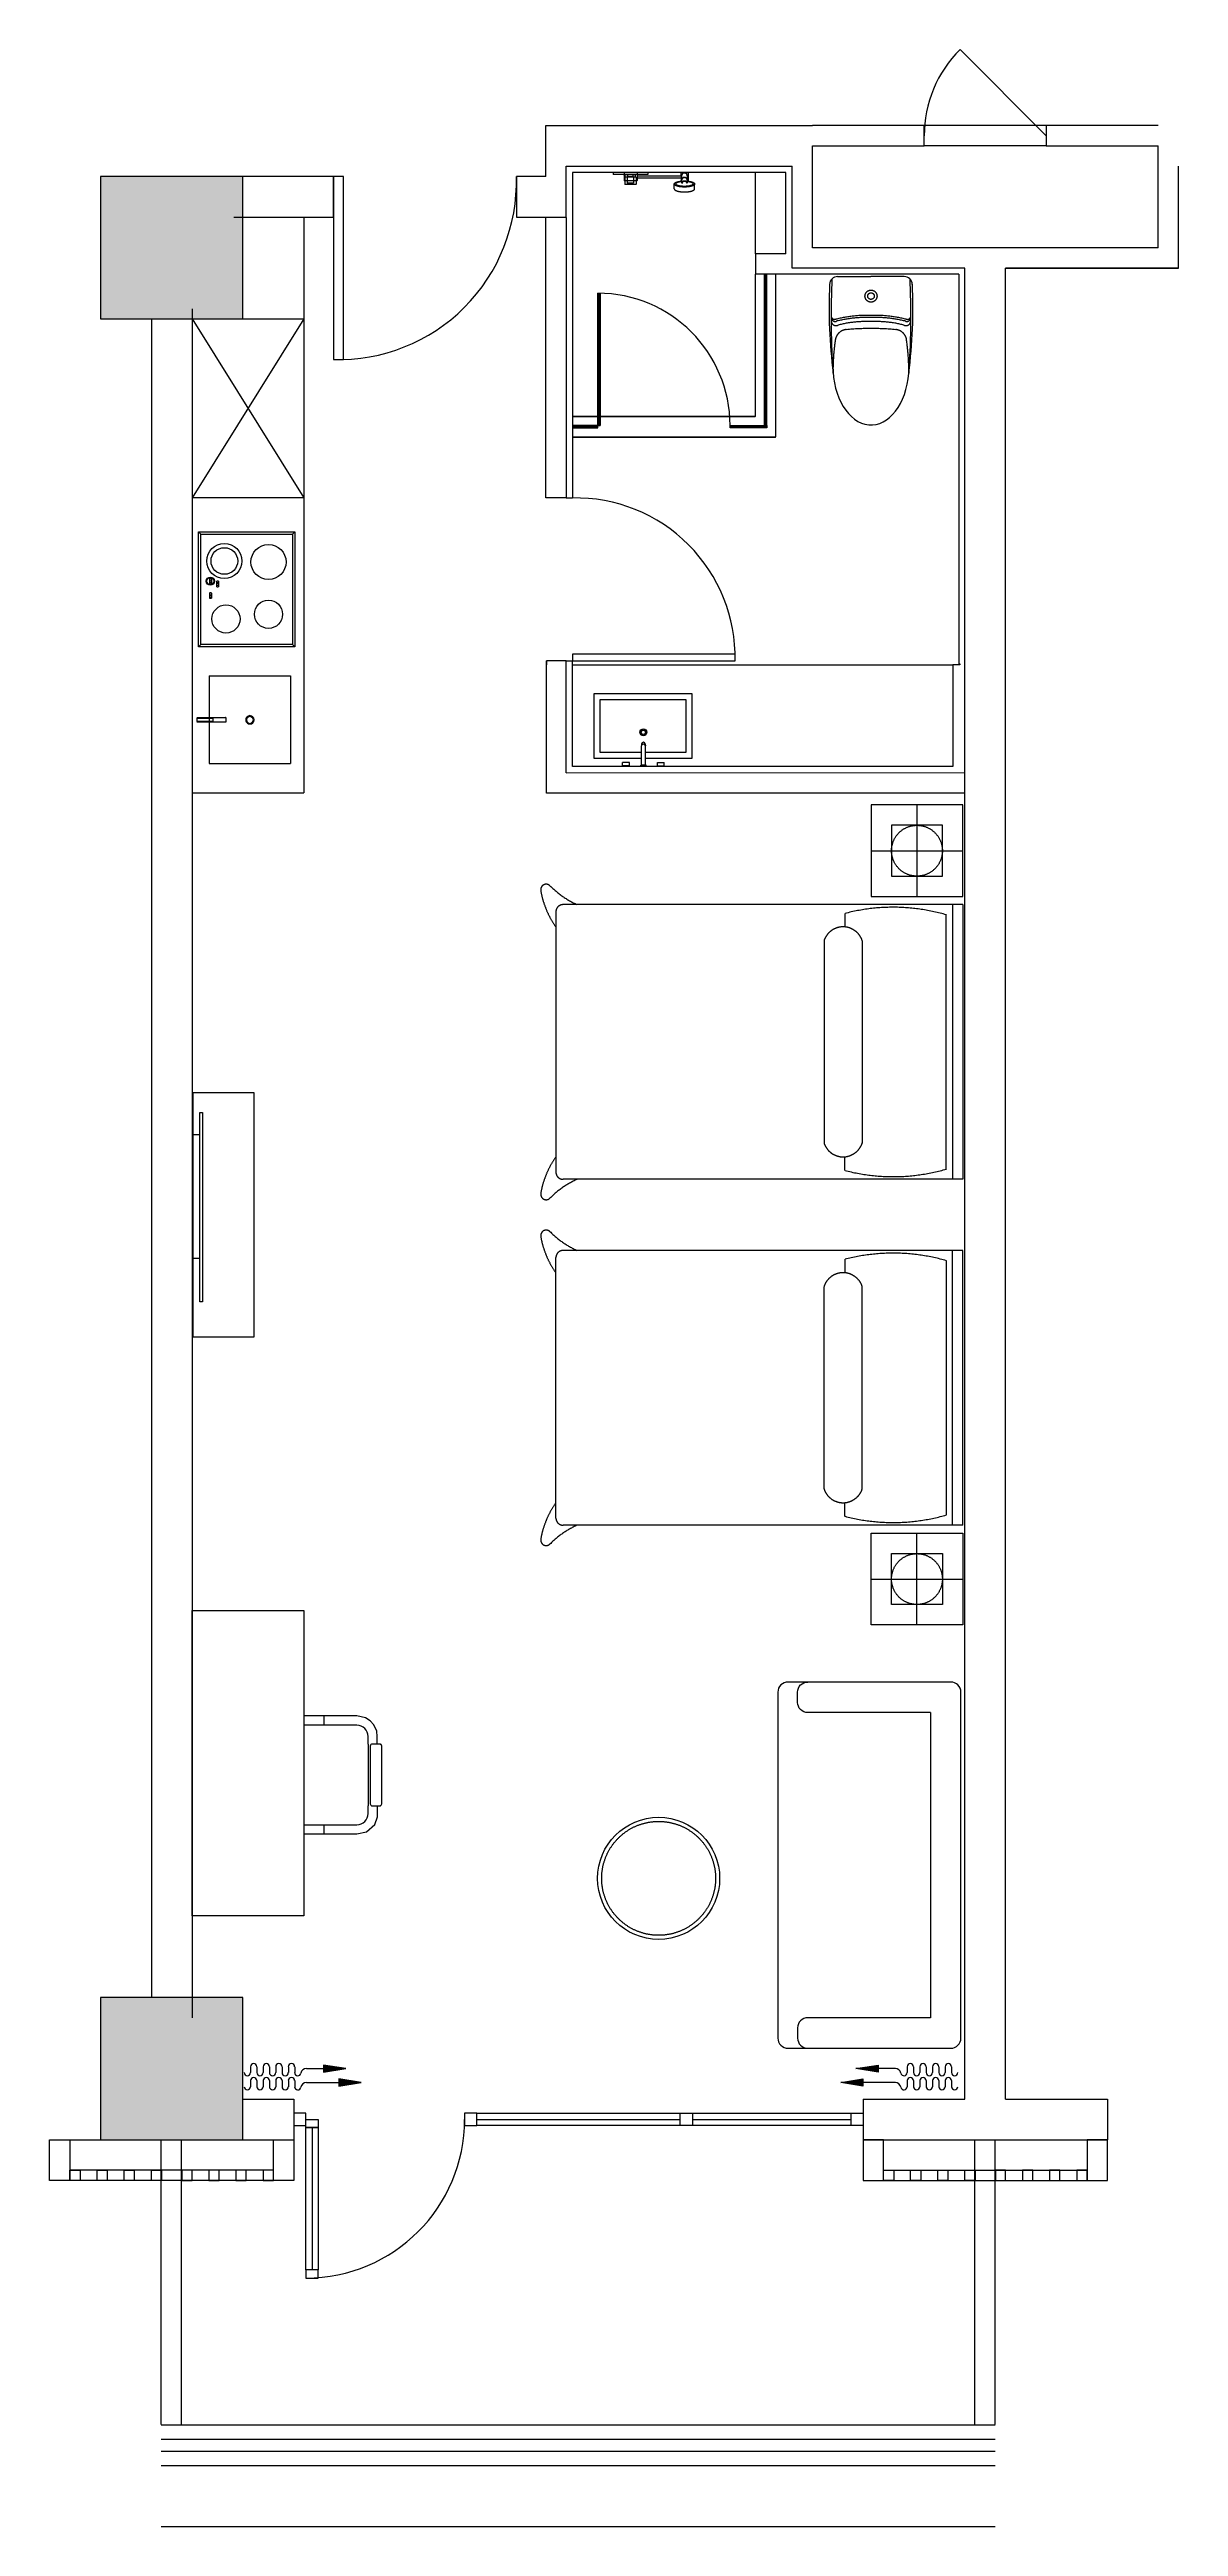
# Model space of a CAD drawing. Header units: millimetres. Extents: x -171991 to -58043, y -1085310 to -1072722.
# Drawn here: x -95379 to -89828, y -1084897 to -1072722 of the extents above; entities that cross this region are included whole.
import ezdxf

# ---------------------------------------------------------------- set-up
doc = ezdxf.new("R2010")
doc.units = ezdxf.units.MM
doc.header["$LTSCALE"] = 1000
doc.header["$MEASUREMENT"] = 0
doc.linetypes.add('DASH', pattern=[0.35, 0.25, -0.1])
for name, color, linetype in [('A-土建墙  柱', 6, 'Continuous'), ('B不可动建筑图层', 6, 'Continuous'), ('COLUMN', 6, 'Continuous'), ('J家具', 4, 'Continuous'), ('K可动模块', 4, 'Continuous')]:
    doc.layers.add(name, color=color, linetype=linetype)
doc.styles.add('ROMANS', font='romans.shx', dxfattribs={"width": 0.5})

# ---------------------------------------------------------------- blocks, each defined once
blk = doc.blocks.new('$DORLIB2D$00000114')
at = {"color": 0}
blk.add_line((0.5, 0), (-0.207, 0.707), dxfattribs=at)
blk.add_arc((0.5, 0), 1, 135, 180, dxfattribs=at)

msp = doc.modelspace()

# ---------------------------------------------------------------- hatches: boundary and pattern name
at = {"layer": 'B不可动建筑图层', "extrusion": (-1.36181e-08, 7.05595e-19, 1)}
for points in [[(-95128, -1074046), (-94428, -1074046), (-94428, -1073346), (-95128, -1073346)], [(-95128, -1082996), (-94428, -1082996), (-94428, -1082296), (-95128, -1082296)]]:
    msp.add_hatch(color=6, dxfattribs=at).paths.add_polyline_path(points)

# ---------------------------------------------------------------- linework, layer by layer
at = {"layer": 'A-土建墙  柱', "color": 6, "extrusion": (-1.36181e-08, 7.05684e-19, 1)}
for p, q in [((-90878, -1073796, 0), (-91728, -1073796, 0)), ((-90878, -1073796, 0), (-91728, -1073796, 0)), ((-90778, -1073696, 0), (-91628, -1073696, 0)), ((-90878, -1082796, 0), (-90878, -1073796, 0)), ((-90678, -1082796, 0), (-90678, -1073796, 0)), ((-94428, -1082796, 0), (-94178, -1082796, 0))]:
    msp.add_line(p, q, dxfattribs=at)
at = {"layer": 'B不可动建筑图层', "color": 6, "extrusion": (-1.36181e-08, 7.05684e-19, 1)}
for p, q in [((-92938, -1073096, 0), (-91628, -1073096, 0)), ((-92938, -1073346, 0), (-92938, -1073096, 0)), ((-91078, -1073096, 0), (-91628, -1073096, 0)), ((-90478, -1073096, 0), (-91078, -1073096, 0)), ((-91078, -1073196, 0), (-91078, -1073096, 0)), ((-89928, -1073096, 0), (-90478, -1073096, 0)), ((-90478, -1073096, 0), (-90478, -1073196, 0)), ((-92838, -1073296, 0), (-91728, -1073296, 0)), ((-92838, -1073546, 0), (-92838, -1073296, 0)), ((-92838, -1073296, 0), (-91728, -1073296, 0)), ((-92838, -1073546, 0), (-92838, -1073296, 0)), ((-91728, -1073796, 0), (-91728, -1073296, 0)), ((-91728, -1073796, 0), (-91728, -1073296, 0)), ((-91628, -1073696, 0), (-91628, -1073196, 0)), ((-91628, -1073196, 0), (-91078, -1073196, 0)), ((-90478, -1073196, 0), (-91078, -1073196, 0)), ((-90478, -1073196, 0), (-89928, -1073196, 0)), ((-89928, -1073696, 0), (-89928, -1073196, 0)), ((-89828, -1073796, 0), (-89828, -1073296, 0)), ((-89828, -1073796, 0), (-89828, -1073296, 0)), ((-94428, -1073346, 0), (-95128, -1073346, 0)), ((-95128, -1073346, 0), (-95128, -1074046, 0)), ((-93983, -1073346, 0), (-94473, -1073346, 0)), ((-94428, -1074046, 0), (-94428, -1073346, 0)), ((-93983, -1073346, 0), (-94428, -1073346, 0)), ((-93983, -1073546, 0), (-93983, -1073346, 0)), ((-93983, -1073546, 0), (-93983, -1073346, 0)), ((-92938, -1073346, 0), (-93083, -1073346, 0)), ((-93083, -1073346, 0), (-93083, -1073546, 0)), ((-92938, -1073346, 0), (-93083, -1073346, 0)), ((-94473, -1073546, 0), (-93983, -1073546, 0)), ((-94428, -1073546, 0), (-93983, -1073546, 0)), ((-93083, -1073546, 0), (-92838, -1073546, 0)), ((-89928, -1073696, 0), (-90778, -1073696, 0)), ((-89828, -1073796, 0), (-90678, -1073796, 0)), ((-90678, -1073796, 0), (-89828, -1073796, 0)), ((-94678, -1073996), (-94678, -1082396)), ((-94878, -1074046, 0), (-94878, -1082296, 0)), ((-94678, -1074046), (-94678, -1082296, 0)), ((-94428, -1082296, 0), (-95128, -1082296, 0)), ((-95128, -1082296, 0), (-95128, -1082996, 0)), ((-94428, -1082996, 0), (-94428, -1082296, 0)), ((-94178, -1082796, 0), (-94178, -1082996, 0)), ((-91378, -1082796, 0), (-90878, -1082796, 0)), ((-91378, -1082796, 0), (-91378, -1082996, 0)), ((-90678, -1082796, 0), (-90178, -1082796, 0)), ((-90178, -1082796, 0), (-90178, -1082996, 0)), ((-93278, -1082866, 0), (-92278, -1082866, 0)), ((-93278, -1082896, 0), (-92278, -1082896, 0)), ((-92278, -1082926, 0), (-93278, -1082926, 0)), ((-92218, -1082866, 0), (-91438, -1082866, 0)), ((-92218, -1082896, 0), (-91438, -1082896, 0)), ((-91438, -1082926, 0), (-92218, -1082926, 0)), ((-95379, -1082996, 0), (-95128, -1082996, 0)), ((-95378, -1083196, 0), (-95378, -1082996, 0)), ((-95378, -1082996, 0), (-95279, -1082996, 0)), ((-95279, -1082996, 0), (-95278, -1083196, 0)), ((-95128, -1082996, 0), (-94428, -1082996, 0)), ((-94829, -1084396, 0), (-94829, -1082996, 0)), ((-94729, -1084396, 0), (-94729, -1082996, 0)), ((-94428, -1082996, 0), (-94178, -1082996, 0)), ((-94088, -1082936, 0), (-94088, -1083636, 0)), ((-91378, -1082996, 0), (-90778, -1082996, 0)), ((-90829, -1084396, 0), (-90829, -1082996, 0)), ((-90778, -1082996, 0), (-90178, -1082996, 0)), ((-90729, -1084396, 0), (-90729, -1082996, 0)), ((-94828, -1083146, 0), (-95278, -1083146, 0)), ((-94278, -1083146, 0), (-94828, -1083146, 0)), ((-91278, -1083146, 0), (-90728, -1083146, 0)), ((-90728, -1083146, 0), (-90278, -1083146, 0)), ((-95278, -1083196, 0), (-95378, -1083196, 0)), ((-94828, -1083196, 0), (-95278, -1083196, 0)), ((-94278, -1083196, 0), (-94828, -1083196, 0)), ((-91278, -1083196, 0), (-90728, -1083196, 0)), ((-90728, -1083196, 0), (-90278, -1083196, 0))]:
    msp.add_line(p, q, dxfattribs=at)
at = {"layer": 'B不可动建筑图层', "color": 6, "elevation": 0}
msp.add_lwpolyline([(-93933, -1073346), (-93983, -1073346), (-93983, -1074246), (-93933, -1074246)], close=True, dxfattribs=at)
at = {"layer": 'B不可动建筑图层', "color": 6, "extrusion": (-1.36181e-08, 7.05684e-19, 1), "elevation": 0}
for points in [[(-94178, -1082926), (-94118, -1082926), (-94118, -1082866), (-94178, -1082866)], [(-94118, -1082936), (-94118, -1082896), (-94058, -1082896), (-94058, -1082936)], [(-93338, -1082926), (-93278, -1082926), (-93278, -1082866), (-93338, -1082866)], [(-92218, -1082926), (-92278, -1082926), (-92278, -1082866), (-92218, -1082866)], [(-91378, -1082926), (-91438, -1082926), (-91438, -1082866), (-91378, -1082866)], [(-94118, -1083636), (-94118, -1082936), (-94058, -1082936), (-94058, -1083636)], [(-94058, -1083676), (-94058, -1083636), (-94118, -1083636), (-94118, -1083676)]]:
    msp.add_lwpolyline(points, close=True, dxfattribs=at)
for points in [[(-94278, -1083196), (-94278, -1082996), (-94178, -1082996), (-94178, -1083196), (-94278, -1083196)], [(-91278, -1083196), (-91278, -1082996), (-91378, -1082996), (-91378, -1083196), (-91278, -1083196)], [(-90178, -1083196), (-90178, -1082996), (-90278, -1082996), (-90278, -1083196), (-90178, -1083196)], [(-95278, -1083196), (-95278, -1083146), (-95228, -1083146), (-95228, -1083196), (-95278, -1083196)], [(-95145, -1083196), (-95145, -1083146), (-95095, -1083146), (-95095, -1083196), (-95145, -1083196)], [(-95012, -1083196), (-95012, -1083146), (-94962, -1083146), (-94962, -1083196), (-95012, -1083196)], [(-94878, -1083196), (-94878, -1083146), (-94828, -1083146), (-94828, -1083196), (-94878, -1083196)], [(-94678, -1083196), (-94678, -1083146), (-94728, -1083146), (-94728, -1083196), (-94678, -1083196)], [(-94545, -1083196), (-94545, -1083146), (-94595, -1083146), (-94595, -1083196), (-94545, -1083196)], [(-94412, -1083196), (-94412, -1083146), (-94462, -1083146), (-94462, -1083196), (-94412, -1083196)], [(-94278, -1083196), (-94278, -1083146), (-94328, -1083146), (-94328, -1083196), (-94278, -1083196)], [(-91278, -1083196), (-91278, -1083146), (-91228, -1083146), (-91228, -1083196), (-91278, -1083196)], [(-91145, -1083196), (-91145, -1083146), (-91095, -1083146), (-91095, -1083196), (-91145, -1083196)], [(-91012, -1083196), (-91012, -1083146), (-90962, -1083146), (-90962, -1083196), (-91012, -1083196)], [(-90878, -1083196), (-90878, -1083146), (-90828, -1083146), (-90828, -1083196), (-90878, -1083196)], [(-90678, -1083196), (-90678, -1083146), (-90728, -1083146), (-90728, -1083196), (-90678, -1083196)], [(-90545, -1083196), (-90545, -1083146), (-90595, -1083146), (-90595, -1083196), (-90545, -1083196)], [(-90412, -1083196), (-90412, -1083146), (-90462, -1083146), (-90462, -1083196), (-90412, -1083196)], [(-90278, -1083196), (-90278, -1083146), (-90328, -1083146), (-90328, -1083196), (-90278, -1083196)], [(-94829, -1084397), (-90729, -1084397)], [(-94829, -1084397), (-90729, -1084397)], [(-94829, -1084397), (-90729, -1084397)], [(-94829, -1084397), (-90729, -1084397)], [(-94829, -1084397), (-90729, -1084397)], [(-94829, -1084467), (-90729, -1084467)], [(-94829, -1084467), (-90729, -1084467)], [(-94829, -1084467), (-90729, -1084467)], [(-94829, -1084467), (-90729, -1084467)], [(-94829, -1084467), (-90729, -1084467)], [(-94829, -1084527), (-90729, -1084527)], [(-94829, -1084527), (-90729, -1084527)], [(-94829, -1084527), (-90729, -1084527)], [(-94829, -1084527), (-90729, -1084527)], [(-94829, -1084527), (-90729, -1084527)], [(-94829, -1084597), (-90729, -1084597)], [(-94829, -1084597), (-90729, -1084597)], [(-94829, -1084597), (-90729, -1084597)], [(-94829, -1084597), (-90729, -1084597)], [(-94829, -1084597), (-90729, -1084597)], [(-94829, -1084897), (-90729, -1084897)]]:
    msp.add_lwpolyline(points, dxfattribs=at)
at = {"layer": 'B不可动建筑图层', "color": 6}
msp.add_arc((-93958, -1073371, 0), 875, 268.3633, 1.6417, dxfattribs=at)
at = {"layer": 'B不可动建筑图层', "color": 6, "extrusion": (-1.36181e-08, 7.05684e-19, 1)}
msp.add_arc((-94118, -1082896, 0), 780, 269.9991, 359.9991, dxfattribs=at)
at = {"layer": 'COLUMN', "linetype": 'ByBlock', "extrusion": (-1.36181e-08, 7.05684e-19, 1)}
msp.add_line((-95128, -1074046, 0), (-94428, -1074046, 0), dxfattribs=at)
at = {"layer": 'J家具', "linetype": 'DASH', "ltscale": 150, "extrusion": (-1.36181e-08, 7.05684e-19, 1)}
for p, q in [((-91759, -1073326, 0), (-92808, -1073326, 0)), ((-92607, -1073326, 0), (-92607, -1073336, 0)), ((-92437, -1073326, 0), (-92607, -1073326, 0)), ((-92437, -1073336, 0), (-92607, -1073336, 0)), ((-92554, -1073328, 0), (-92552, -1073326, 0)), ((-92554, -1073328, 0), (-92554, -1073365, 0)), ((-92552, -1073367, 0), (-92554, -1073365, 0)), ((-92492, -1073326, 0), (-92552, -1073326, 0)), ((-92492, -1073367, 0), (-92552, -1073367, 0)), ((-92549, -1073349, 0), (-92550, -1073350, 0)), ((-92550, -1073350, 0), (-92550, -1073384, 0)), ((-92549, -1073385, 0), (-92550, -1073384, 0)), ((-92496, -1073349, 0), (-92549, -1073349, 0)), ((-92496, -1073385, 0), (-92549, -1073385, 0)), ((-92548, -1073349, 0), (-92548, -1073338, 0)), ((-92538, -1073350, 0), (-92537, -1073349, 0)), ((-92538, -1073350, 0), (-92538, -1073378, 0)), ((-92537, -1073379, 0), (-92538, -1073378, 0)), ((-92508, -1073349, 0), (-92537, -1073349, 0)), ((-92508, -1073379, 0), (-92537, -1073379, 0)), ((-92536, -1073347, 0), (-92536, -1073338, 0)), ((-92509, -1073347, 0), (-92536, -1073347, 0)), ((-92535, -1073349, 0), (-92535, -1073347, 0)), ((-92510, -1073349, 0), (-92510, -1073347, 0)), ((-92509, -1073347, 0), (-92509, -1073338, 0)), ((-92508, -1073349, 0), (-92507, -1073350, 0)), ((-92507, -1073378, 0), (-92508, -1073379, 0)), ((-92507, -1073350, 0), (-92507, -1073378, 0)), ((-92497, -1073349, 0), (-92497, -1073338, 0)), ((-92496, -1073349, 0), (-92495, -1073350, 0)), ((-92495, -1073384, 0), (-92496, -1073385, 0)), ((-92495, -1073350, 0), (-92495, -1073384, 0)), ((-92492, -1073326, 0), (-92490, -1073328, 0)), ((-92490, -1073365, 0), (-92492, -1073367, 0)), ((-92490, -1073328, 0), (-92490, -1073365, 0)), ((-92437, -1073326, 0), (-92437, -1073336, 0)), ((-91908, -1073726, 0), (-91908, -1073326, 0)), ((-91759, -1073726, 0), (-91759, -1073326, 0)), ((-92938, -1074926, 0), (-92938, -1073547, 0)), ((-92838, -1073547, 0), (-92838, -1074926, 0)), ((-91908, -1073726, 0), (-91908, -1073826, 0)), ((-91759, -1073726, 0), (-91908, -1073726, 0)), ((-90908, -1073826, 0), (-91908, -1073826, 0)), ((-91908, -1074526, 0), (-91908, -1073826, 0)), ((-91808, -1074626, 0), (-91808, -1073826, 0)), ((-91908, -1074526, 0), (-92808, -1074526, 0)), ((-92808, -1074626, 0), (-91808, -1074626, 0)), ((-92838, -1074926, 0), (-92938, -1074926, 0)), ((-92838, -1075726, 0), (-92936, -1075726, 0)), ((-92936, -1075726, 0), (-92936, -1075747, 0)), ((-92936, -1076377, 0), (-92936, -1075726, 0)), ((-92838, -1076277, 0), (-92838, -1075726, 0)), ((-92808, -1076246, 0), (-92808, -1075726, 0)), ((-92808, -1075746, 0), (-90938, -1075746, 0)), ((-90938, -1075746, 0), (-90938, -1076246, 0)), ((-92838, -1076277, 0), (-90878, -1076276, 0)), ((-90938, -1076246, 0), (-92808, -1076246, 0)), ((-92936, -1076376, 0), (-90878, -1076376, 0))]:
    msp.add_line(p, q, dxfattribs=at)
at = {"layer": 'J家具', "extrusion": (-1.36181e-08, 7.05684e-19, 1)}
for p, q in [((-94128, -1073546, 0), (-94128, -1074925, 0)), ((-94128, -1074925, 0), (-94678, -1074925)), ((-94128, -1074925, 0), (-94128, -1076376, 0)), ((-94678, -1076376), (-94128, -1076376, 0)), ((-93812, -1081051, 0), (-93812, -1081355, 0)), ((-94391, -1082637, 0), (-94391, -1082666, 0)), ((-94360, -1082637, 0), (-94360, -1082666, 0)), ((-94329, -1082637, 0), (-94329, -1082666, 0)), ((-94297, -1082637, 0), (-94297, -1082666, 0)), ((-94266, -1082637, 0), (-94266, -1082666, 0)), ((-94235, -1082637, 0), (-94235, -1082666, 0)), ((-94204, -1082637, 0), (-94204, -1082666, 0)), ((-94173, -1082637, 0), (-94173, -1082666, 0)), ((-94116, -1082646, 0), (-93921, -1082646, 0)), ((-91220, -1082646, 0), (-91414, -1082646, 0)), ((-91162, -1082637, 0), (-91162, -1082666, 0)), ((-91131, -1082637, 0), (-91131, -1082666, 0)), ((-91100, -1082637, 0), (-91100, -1082666, 0)), ((-91069, -1082637, 0), (-91069, -1082666, 0)), ((-91038, -1082637, 0), (-91038, -1082666, 0)), ((-91007, -1082637, 0), (-91007, -1082666, 0)), ((-90976, -1082637, 0), (-90976, -1082666, 0)), ((-90945, -1082637, 0), (-90945, -1082666, 0)), ((-94391, -1082705, 0), (-94391, -1082735, 0)), ((-94360, -1082705, 0), (-94360, -1082735, 0)), ((-94329, -1082705, 0), (-94329, -1082735, 0)), ((-94297, -1082705, 0), (-94297, -1082735, 0)), ((-94266, -1082705, 0), (-94266, -1082735, 0)), ((-94235, -1082705, 0), (-94235, -1082735, 0)), ((-94204, -1082705, 0), (-94204, -1082735, 0)), ((-94173, -1082705, 0), (-94173, -1082735, 0)), ((-94116, -1082715, 0), (-93846, -1082715, 0)), ((-91220, -1082715, 0), (-91489, -1082715, 0)), ((-91162, -1082705, 0), (-91162, -1082735, 0)), ((-91131, -1082705, 0), (-91131, -1082735, 0)), ((-91100, -1082705, 0), (-91100, -1082735, 0)), ((-91069, -1082705, 0), (-91069, -1082735, 0)), ((-91038, -1082705, 0), (-91038, -1082735, 0)), ((-91007, -1082705, 0), (-91007, -1082735, 0)), ((-90976, -1082705, 0), (-90976, -1082735, 0)), ((-90945, -1082705, 0), (-90945, -1082735, 0))]:
    msp.add_line(p, q, dxfattribs=at)
at = {"layer": 'J家具'}
for p, q in [((-94678, -1074046), (-94128, -1074046, 0)), ((-94646, -1075093), (-94635, -1075104, 5)), ((-94184, -1075104, 5), (-94173, -1075093, 1)), ((-94583, -1075335, 2), (-94591, -1075335, 2)), ((-94548, -1075349, 2), (-94556, -1075349, 2)), ((-94583, -1075406, 2), (-94591, -1075406, 2)), ((-94646, -1075658), (-94635, -1075647, 5)), ((-94173, -1075658, 1), (-94184, -1075647, 5))]:
    msp.add_line(p, q, dxfattribs=at)
at = {"layer": 'J家具', "color": 251, "ltscale": 150}
for p, q in [((-94128, -1074046, 0), (-94678, -1074925)), ((-94678, -1074046, 0), (-94128, -1074925))]:
    msp.add_line(p, q, dxfattribs=at)
at = {"layer": 'J家具', "linetype": 'DASH', "ltscale": 150, "extrusion": (2.38e-07, -2.10416e-06, 1)}
for p, q in [((-91910, -1074527, 0), (-92808, -1074527, 0)), ((-92808, -1074627, 0), (-91810, -1074627, 0))]:
    msp.add_line(p, q, dxfattribs=at)
at = {"layer": 'J家具', "linetype": 'DASH', "ltscale": 150}
for p, q in [((-92838, -1074926, 0), (-92808, -1074926, 0)), ((-92838, -1075726, 0), (-92808, -1075726, 0)), ((-90889, -1076435, 0), (-91339, -1076435, 0)), ((-91339, -1076435, 0), (-91339, -1076885, 0)), ((-90889, -1076885, 0), (-90889, -1076435, 0)), ((-92889, -1076960, 0), (-92889, -1077035, 0)), ((-92786, -1076925, 0), (-92854, -1076925, 0)), ((-91572, -1076925, 0), (-92786, -1076925, 0)), ((-90889, -1076925, 0), (-91572, -1076925, 0)), ((-91339, -1076885, 0), (-90889, -1076885, 0)), ((-90939, -1076925, 0), (-90939, -1078275, 0)), ((-90889, -1076925, 0), (-90889, -1078275, 0)), ((-92889, -1077035, 0), (-92889, -1078165, 0)), ((-92889, -1078165, 0), (-92889, -1078240, 0)), ((-92786, -1078275, 0), (-92854, -1078275, 0)), ((-91789, -1078275, 0), (-92786, -1078275, 0)), ((-90889, -1078275, 0), (-91794, -1078275, 0)), ((-92889, -1078735, 0), (-92889, -1078660, 0)), ((-92786, -1078625, 0), (-92854, -1078625, 0)), ((-91789, -1078625, 0), (-92786, -1078625, 0)), ((-90889, -1078625, 0), (-91794, -1078625, 0)), ((-90939, -1079975, 0), (-90939, -1078625, 0)), ((-90889, -1079975, 0), (-90889, -1078625, 0)), ((-92889, -1079865, 0), (-92889, -1078735, 0)), ((-92889, -1079940, 0), (-92889, -1079865, 0)), ((-92786, -1079975, 0), (-92854, -1079975, 0)), ((-91572, -1079975, 0), (-92786, -1079975, 0)), ((-90889, -1079975, 0), (-91572, -1079975, 0)), ((-91339, -1080015, 0), (-90889, -1080015, 0)), ((-91339, -1080465, 0), (-91339, -1080015, 0)), ((-90889, -1080015, 0), (-90889, -1080465, 0)), ((-90889, -1080465, 0), (-91339, -1080465, 0))]:
    msp.add_line(p, q, dxfattribs=at)
at = {"layer": 'J家具', "color": 251, "linetype": 'DASH', "ltscale": 150}
for p, q in [((-91114, -1076435, 0), (-91114, -1076885, 0)), ((-90989, -1076535, 0), (-91239, -1076535, 0)), ((-91239, -1076535, 0), (-91239, -1076785, 0)), ((-90989, -1076785, 0), (-90989, -1076535, 0)), ((-91339, -1076660, 0), (-90889, -1076660, 0)), ((-91239, -1076785, 0), (-90989, -1076785, 0)), ((-91468, -1076968, 0), (-91468, -1077035, 0)), ((-90970, -1078225, 0), (-90970, -1076975, 0)), ((-91571, -1077103, 0), (-91571, -1078097, 0)), ((-91383, -1077103, 0), (-91383, -1078097, 0)), ((-91571, -1078006, 0), (-91571, -1078097, 0)), ((-91468, -1078232, 0), (-91468, -1078165, 0)), ((-91468, -1078668, 0), (-91468, -1078735, 0)), ((-90970, -1078675, 0), (-90970, -1079925, 0)), ((-91571, -1078894, 0), (-91571, -1078803, 0)), ((-91571, -1079797, 0), (-91571, -1078803, 0)), ((-91383, -1079797, 0), (-91383, -1078803, 0)), ((-91468, -1079932, 0), (-91468, -1079865, 0)), ((-91239, -1080115, 0), (-90989, -1080115, 0)), ((-91239, -1080365, 0), (-91239, -1080115, 0)), ((-91114, -1080465, 0), (-91114, -1080015, 0)), ((-90989, -1080115, 0), (-90989, -1080365, 0)), ((-91339, -1080240, 0), (-90889, -1080240, 0)), ((-90989, -1080365, 0), (-91239, -1080365, 0))]:
    msp.add_line(p, q, dxfattribs=at)
at = {"layer": 'J家具', "color": 4, "linetype": 'ByBlock', "extrusion": (-1.36181e-08, 7.05684e-19, 1)}
for p, q in [((-93867, -1080913, 0), (-94128, -1080913, 0)), ((-93825, -1080922, 0), (-93867, -1080913, 0)), ((-93802, -1080936, 0), (-93825, -1080922, 0)), ((-93784, -1080956, 0), (-93802, -1080936, 0)), ((-93770, -1080987, 0), (-93784, -1080956, 0)), ((-93767, -1081013, 0), (-93770, -1080987, 0)), ((-93767, -1081051, 0), (-93767, -1081013, 0)), ((-93755, -1081051, 0), (-93767, -1081051, 0)), ((-93748, -1081054, 0), (-93755, -1081051, 0)), ((-93745, -1081061, 0), (-93748, -1081054, 0)), ((-93745, -1081345, 0), (-93745, -1081061, 0)), ((-93748, -1081352, 0), (-93745, -1081345, 0)), ((-93821, -1081483, 0), (-93780, -1081446, 0)), ((-93780, -1081446, 0), (-93766, -1081408, 0)), ((-93766, -1081408, 0), (-93766, -1081355, 0)), ((-93766, -1081355, 0), (-93755, -1081355, 0)), ((-93755, -1081355, 0), (-93748, -1081352, 0)), ((-94128, -1081493, 0), (-93867, -1081493, 0)), ((-93867, -1081493, 0), (-93821, -1081483, 0))]:
    msp.add_line(p, q, dxfattribs=at)
at = {"layer": 'J家具', "extrusion": (1.12917e-07, -2.4151e-06, 1)}
msp.add_line((-91048, -1080896, 0), (-91048, -1082396, 0), dxfattribs=at)
at = {"layer": 'J家具', "linetype": 'DASH', "ltscale": 150, "extrusion": (-1.36181e-08, 7.05684e-19, 1), "elevation": 0}
for points in [[(-91910, -1073326), (-92808, -1073326), (-92808, -1074926)], [(-92437, -1073336), (-92501, -1073338), (-92556, -1073338), (-92607, -1073336)], [(-92490, -1073343), (-92271, -1073343)], [(-92490, -1073353), (-92271, -1073353)], [(-92307, -1073407), (-92307, -1073383)], [(-92275, -1073326), (-92274, -1073366)], [(-92275, -1073326), (-92238, -1073326)], [(-92271, -1073343), (-92271, -1073368)], [(-92266, -1073376), (-92268, -1073379)], [(-92247, -1073376), (-92245, -1073379)], [(-92243, -1073343), (-92243, -1073368)], [(-92238, -1073326), (-92239, -1073366)], [(-92207, -1073407), (-92207, -1073383)], [(-90908, -1073826), (-90908, -1075741), (-90903, -1075741), (-90903, -1075746), (-90938, -1075746), (-90938, -1076246)]]:
    msp.add_lwpolyline(points, dxfattribs=at)
at = {"layer": 'J家具', "elevation": 2}
for points in [[(-94583, -1075323), (-94583, -1075347, -0.414214), (-94586, -1075350), (-94588, -1075350, -0.414214), (-94591, -1075347), (-94591, -1075323, -0.414214), (-94588, -1075320), (-94586, -1075320, -0.414214)], [(-94548, -1075337), (-94548, -1075361, -0.414214), (-94551, -1075364), (-94554, -1075364, -0.414214), (-94556, -1075361), (-94556, -1075337, -0.414214), (-94554, -1075334), (-94551, -1075334, -0.414214)], [(-94583, -1075394), (-94583, -1075418, -0.414214), (-94586, -1075421), (-94588, -1075421, -0.414214), (-94591, -1075418), (-94591, -1075394, -0.414214), (-94588, -1075391), (-94586, -1075391, -0.414214)]]:
    msp.add_lwpolyline(points, format="xyb", close=True, dxfattribs=at)
at = {"layer": 'J家具'}
for points in [[(-94594, -1075801), (-94194, -1075801), (-94194, -1076232)], [(-94594, -1075801), (-94594, -1076232), (-94194, -1076232)], [(-94655, -1076005), (-94513, -1076005)], [(-94513, -1076028), (-94655, -1076028)], [(-94512, -1076006), (-94512, -1076005), (-94513, -1076005)], [(-94512, -1076006), (-94512, -1076028), (-94513, -1076028)], [(-94512, -1076028), (-94513, -1076028)]]:
    msp.add_lwpolyline(points, dxfattribs=at)
for points in [[(-94576, -1076025), (-94653, -1076025), (-94653, -1076009), (-94576, -1076009)], [(-94393, -1075996), (-94401, -1075998), (-94408, -1076003), (-94411, -1076007), (-94413, -1076012), (-94414, -1076017), (-94414, -1076021), (-94412, -1076026), (-94409, -1076030), (-94406, -1076033), (-94401, -1076036), (-94393, -1076037), (-94385, -1076036), (-94379, -1076032), (-94374, -1076025), (-94373, -1076017), (-94374, -1076009), (-94379, -1076003), (-94385, -1075998)], [(-94393, -1076001), (-94402, -1076003), (-94408, -1076008), (-94410, -1076017), (-94408, -1076025), (-94402, -1076032), (-94393, -1076034), (-94385, -1076032), (-94379, -1076025), (-94376, -1076017), (-94379, -1076008), (-94385, -1076003)]]:
    msp.add_lwpolyline(points, close=True, dxfattribs=at)
at = {"layer": 'J家具', "extrusion": (-1.36181e-08, 7.05684e-19, 1), "elevation": 0}
for points in [[(-94373, -1077850), (-94674, -1077850), (-94674, -1079050), (-94373, -1079050)], [(-94128, -1081895), (-94678, -1081895), (-94678, -1080395), (-94128, -1080395)], [(-94031, -1082664), (-93921, -1082646), (-94031, -1082629)], [(-94029, -1082662), (-93934, -1082646), (-94029, -1082631)], [(-94027, -1082659), (-93946, -1082646), (-94027, -1082634)], [(-94025, -1082657), (-93959, -1082646), (-94025, -1082636)], [(-94023, -1082655), (-93972, -1082646), (-94023, -1082638)], [(-94021, -1082652), (-93985, -1082646), (-94021, -1082641)], [(-94019, -1082650), (-93997, -1082646), (-94019, -1082643)], [(-94017, -1082647), (-94010, -1082646), (-94017, -1082645)], [(-91305, -1082664), (-91414, -1082646), (-91305, -1082629)], [(-91307, -1082662), (-91402, -1082646), (-91307, -1082631)], [(-91309, -1082659), (-91389, -1082646), (-91309, -1082634)], [(-91311, -1082657), (-91376, -1082646), (-91311, -1082636)], [(-91313, -1082655), (-91363, -1082646), (-91313, -1082638)], [(-91315, -1082652), (-91351, -1082646), (-91315, -1082641)], [(-91317, -1082650), (-91338, -1082646), (-91317, -1082643)], [(-91319, -1082647), (-91325, -1082646), (-91319, -1082645)], [(-93956, -1082732), (-93846, -1082715), (-93956, -1082697)], [(-93954, -1082730), (-93859, -1082715), (-93954, -1082700)], [(-93952, -1082728), (-93871, -1082715), (-93952, -1082702)], [(-93950, -1082725), (-93884, -1082715), (-93950, -1082705)], [(-93948, -1082723), (-93897, -1082715), (-93948, -1082707)], [(-93946, -1082721), (-93910, -1082715), (-93946, -1082709)], [(-93944, -1082718), (-93922, -1082715), (-93944, -1082712)], [(-93942, -1082716), (-93935, -1082715), (-93942, -1082714)], [(-91380, -1082732), (-91489, -1082715), (-91380, -1082697)], [(-91382, -1082730), (-91477, -1082715), (-91382, -1082700)], [(-91384, -1082728), (-91464, -1082715), (-91384, -1082702)], [(-91386, -1082725), (-91451, -1082715), (-91386, -1082705)], [(-91388, -1082723), (-91438, -1082715), (-91388, -1082707)], [(-91390, -1082721), (-91426, -1082715), (-91390, -1082709)], [(-91392, -1082718), (-91413, -1082715), (-91392, -1082712)], [(-91394, -1082716), (-91400, -1082715), (-91394, -1082714)]]:
    msp.add_lwpolyline(points, close=True, dxfattribs=at)
for points in [[(-94639, -1078056), (-94674, -1078056)], [(-94642, -1078664), (-94674, -1078664), (-94674, -1078056)], [(-94627, -1078877), (-94639, -1078877), (-94639, -1077947), (-94627, -1077947), (-94627, -1078877)], [(-94030, -1080913), (-94030, -1080958)], [(-94030, -1081448), (-94030, -1081493)]]:
    msp.add_lwpolyline(points, dxfattribs=at)
at = {"layer": 'J家具', "extrusion": (1.12917e-07, -2.4151e-06, 1), "elevation": 3}
msp.add_lwpolyline([(-91748, -1080746, 0.414214), (-91798, -1080796), (-91798, -1082496, 0.414214), (-91748, -1082546), (-90948, -1082546, 0.414214), (-90898, -1082496), (-90898, -1080796, 0.414214), (-90948, -1080746)], format="xyb", close=True, dxfattribs=at)
at = {"layer": 'J家具', "extrusion": (1.12945e-07, 2.4151e-06, 1), "elevation": -3}
msp.add_lwpolyline([(-91048, -1080896), (-91651, -1080896, -0.414214), (-91701, -1080846), (-91701, -1080796, -0.414214), (-91651, -1080746)], format="xyb", dxfattribs=at)
at = {"layer": 'J家具', "extrusion": (-1.36181e-08, 7.05684e-19, 1), "elevation": 0}
for points in [[(-93812, -1081051), (-93812, -1081013, 0.414214), (-93867, -1080958), (-94128, -1080958)], [(-94128, -1081448), (-93867, -1081448, 0.414214), (-93812, -1081393), (-93812, -1081355)]]:
    msp.add_lwpolyline(points, format="xyb", dxfattribs=at)
msp.add_lwpolyline([(-93802, -1081061), (-93802, -1081345, 0.414214), (-93792, -1081355), (-93755, -1081355, 0.414214), (-93745, -1081345), (-93745, -1081061, 0.414214), (-93755, -1081051), (-93792, -1081051, 0.414214)], format="xyb", close=True, dxfattribs=at)
at = {"layer": 'J家具', "extrusion": (1.12917e-07, -2.4151e-06, 1), "elevation": 3}
msp.add_lwpolyline([(-91048, -1082396), (-91651, -1082396, 0.414214), (-91701, -1082446), (-91701, -1082496, 0.414214), (-91651, -1082546)], format="xyb", dxfattribs=at)
at = {"layer": 'J家具', "color": 251, "linetype": 'DASH', "ltscale": 150}
for centre, radius in [((-91340, -1073934, 0), 29.6), ((-91340, -1073934, 0), 16.1), ((-91114, -1076660, 0), 125), ((-91114, -1080240, 0), 125)]:
    msp.add_circle(centre, radius, dxfattribs=at)
at = {"layer": 'J家具'}
for centre, radius in [((-94519, -1075236, 612), 86.2), ((-94519, -1075236, 612), 65.5), ((-94302, -1075241, 612), 86.2), ((-94588, -1075335, 2), 20.3), ((-94588, -1075335, 2), 17.5), ((-94511, -1075521, 612), 69.4), ((-94302, -1075498, 612), 69.4)]:
    msp.add_circle(centre, radius, dxfattribs=at)
at = {"layer": 'J家具', "extrusion": (-1.36181e-08, 7.05684e-19, 1)}
msp.add_circle((-92384, -1081711, 0), 300, dxfattribs=at)
at = {"layer": 'J家具', "color": 251, "linetype": 'DASH', "ltscale": 150, "extrusion": (-1.36181e-08, 7.05684e-19, 1)}
msp.add_circle((-92384, -1081711, 0), 280, dxfattribs=at)
at = {"layer": 'J家具', "linetype": 'DASH', "ltscale": 150, "extrusion": (-1.36181e-08, 7.05684e-19, 1)}
for centre, radius, start, end in [((-92257, -1073366, 0), 17.3, 180, 227.216), ((-92257, -1073366, 0), 15.3, 312.784, 227.216), ((-92257, -1073366, 0), 14.3, 312.784, 227.216), ((-92257, -1073343, 0), 14, 357.7558, 180), ((-92257, -1073366, 0), 17.3, 312.784, 0)]:
    msp.add_arc(centre, radius, start, end, dxfattribs=at)
at = {"layer": 'J家具', "color": 251, "linetype": 'DASH', "ltscale": 150}
for centre, radius, start, end in [((-87224, -1074035, 0), 4312, 177.5288, 183.6994), ((-95456, -1074035, 0), 4312, 356.3006, 2.4712), ((-91516, -1074040, 0), 18.8, 174.0685, 287.6407), ((-91518, -1074030, 0), 18.2, 203.5276, 286.6187), ((-91364, -1074631, 0), 602, 87.7467, 104.3815), ((-91364, -1074631, 0), 592, 87.7467, 104.3815), ((-91316, -1074631, 0), 602, 75.6185, 92.2533), ((-91316, -1074631, 0), 592, 75.6185, 92.2533), ((-91164, -1074040, 0), 18.8, 252.3593, 5.9315), ((-91162, -1074030, 0), 18.2, 253.3813, 336.4724), ((-91512, -1074055, 0), 24.1, 198.0596, 297.7967), ((-90427, -1074306, 0), 1100, 171.703, 180.3481), ((-91456, -1074158, 0), 60, 95.3921, 169.5299), ((-91364, -1074611, 0), 552, 87.5425, 104.3815), ((-91332, -1075471, 0), 1378, 90.3409, 95.3921), ((-91316, -1074611, 0), 552, 75.6185, 92.4575), ((-91348, -1075471, 0), 1378, 84.6079, 89.6591), ((-91224, -1074158, 0), 60, 10.4701, 84.6079), ((-91168, -1074055, 0), 24.1, 242.2033, 341.9404), ((-92254, -1074306, 0), 1100, 359.6519, 8.297), ((-91231, -1077874, 0), 936, 73.7614, 104.6385), ((-91477, -1077133, 0), 98.8, 17.9551, 162.0449), ((-91477, -1078066, 0), 98.8, 197.9551, 342.0449), ((-91231, -1077326, 0), 936, 255.3615, 286.2386), ((-91231, -1079574, 0), 936, 73.7614, 104.6385), ((-91477, -1078833, 0), 98.8, 17.9551, 162.0449), ((-91477, -1079766, 0), 98.8, 197.9551, 342.0449), ((-91231, -1079026, 0), 936, 255.3615, 286.2386)]:
    msp.add_arc(centre, radius, start, end, dxfattribs=at)
at = {"layer": 'J家具', "color": 251, "ltscale": 150, "extrusion": (-1.36181e-08, 7.05684e-19, 1)}
msp.add_arc((-92683, -1074570, 0), 650, 0, 90, dxfattribs=at)
at = {"layer": 'J家具', "color": 251, "ltscale": 150}
msp.add_arc((-92792, -1075710, 0), 784, 358.7922, 91.169, dxfattribs=at)
at = {"layer": 'J家具', "linetype": 'DASH', "ltscale": 150}
for centre, radius, start, end in [((-92937, -1076851, 0), 26.4, 44.4254, 190.1236), ((-92606, -1076526, 0), 437, 224.4254, 245.7104), ((-92518, -1076776, 0), 453, 190.1236, 214.9237), ((-92854, -1076960, 0), 35, 90, 180), ((-92854, -1076960, 0), 35, 90, 180), ((-92518, -1078424, 0), 453, 145.0763, 169.8764), ((-92606, -1078674, 0), 437, 114.2896, 135.5746), ((-92854, -1078240, 0), 35, 180, 270), ((-92854, -1078240, 0), 35, 180, 270), ((-92937, -1078349, 0), 26.4, 169.8764, 315.5746), ((-92937, -1078551, 0), 26.4, 44.4254, 190.1236), ((-92606, -1078226, 0), 437, 224.4254, 245.7104), ((-92518, -1078476, 0), 453, 190.1236, 214.9237), ((-92854, -1078660, 0), 35, 90, 180), ((-92854, -1078660, 0), 35, 90, 180), ((-92518, -1080124, 0), 453, 145.0763, 169.8764), ((-92606, -1080374, 0), 437, 114.2896, 135.5746), ((-92854, -1079940, 0), 35, 180, 270), ((-92854, -1079940, 0), 35, 180, 270), ((-92937, -1080049, 0), 26.4, 169.8764, 315.5746)]:
    msp.add_arc(centre, radius, start, end, dxfattribs=at)
at = {"layer": 'J家具', "extrusion": (-1.36181e-08, 7.05684e-19, 1)}
for centre, radius, start, end in [((-94406, -1082666, 0), 15.5, 180, 0), ((-94375, -1082637, 0), 15.5, 0, 180), ((-94344, -1082666, 0), 15.5, 180, 0), ((-94313, -1082637, 0), 15.5, 0, 180), ((-94282, -1082666, 0), 15.5, 180, 0), ((-94251, -1082637, 0), 15.5, 0, 180), ((-94220, -1082666, 0), 15.5, 180, 0), ((-94189, -1082637, 0), 15.5, 0, 180), ((-94158, -1082666, 0), 15.5, 180, 350.4052), ((-94116, -1082673, 0), 27, 90, 170.4052), ((-91220, -1082673, 0), 27, 9.5948, 90), ((-91178, -1082666, 0), 15.5, 189.5948, 360), ((-91147, -1082637, 0), 15.5, 360, 180), ((-91115, -1082666, 0), 15.5, 180, 360), ((-91084, -1082637, 0), 15.5, 360, 180), ((-91053, -1082666, 0), 15.5, 180, 360), ((-91022, -1082637, 0), 15.5, 360, 180), ((-90991, -1082666, 0), 15.5, 180, 360), ((-90960, -1082637, 0), 15.5, 360, 180), ((-90929, -1082666, 0), 15.5, 180, 360), ((-94406, -1082735, 0), 15.5, 180, 0), ((-94375, -1082705, 0), 15.5, 0, 180), ((-94344, -1082735, 0), 15.5, 180, 0), ((-94313, -1082705, 0), 15.5, 0, 180), ((-94282, -1082735, 0), 15.5, 180, 0), ((-94251, -1082705, 0), 15.5, 0, 180), ((-94220, -1082735, 0), 15.5, 180, 0), ((-94189, -1082705, 0), 15.5, 0, 180), ((-94158, -1082735, 0), 15.5, 180, 350.4052), ((-94116, -1082742, 0), 27, 90, 170.4052), ((-91220, -1082742, 0), 27, 9.5948, 90), ((-91178, -1082735, 0), 15.5, 189.5948, 360), ((-91147, -1082705, 0), 15.5, 360, 180), ((-91115, -1082735, 0), 15.5, 180, 360), ((-91084, -1082705, 0), 15.5, 360, 180), ((-91053, -1082735, 0), 15.5, 180, 360), ((-91022, -1082705, 0), 15.5, 360, 180), ((-90991, -1082735, 0), 15.5, 180, 360), ((-90960, -1082705, 0), 15.5, 360, 180), ((-90929, -1082735, 0), 15.5, 180, 360)]:
    msp.add_arc(centre, radius, start, end, dxfattribs=at)
at = {"layer": 'J家具', "linetype": 'DASH', "ltscale": 150, "extrusion": (-1.36181e-08, 7.05684e-19, 1)}
for centre, start_param, end_param in [((-92257, -1073383, 0), 4.712389, 10.995574), ((-92257, -1073407, 0), 0, 3.141593)]:
    msp.add_ellipse(centre, major_axis=(-50, 0, 0), ratio=0.298895, start_param=start_param, end_param=end_param, dxfattribs=at)
at = {"layer": 'J家具', "linetype": 'DASH', "ltscale": 150, "extrusion": (1.36181e-08, -7.05684e-19, -1)}
msp.add_ellipse((-92257, -1073382, 0), major_axis=(-42.9, 0, 0), ratio=0.257242, start_param=-1.570796, end_param=4.712389, dxfattribs=at)
at = {"layer": 'J家具'}
for points in [[(-94173, -1075093, 1), (-94173, -1075658, 1), (-94646, -1075658), (-94646, -1075093)], [(-94184, -1075104, 5), (-94184, -1075647, 2), (-94635, -1075647, 2), (-94635, -1075104, 5)]]:
    msp.add_3dface(points, dxfattribs=at)
at = {"layer": 'K可动模块', "extrusion": (-1.36181e-08, 7.05684e-19, 1)}
for p, q in [((-91864, -1074570, 0), (-91864, -1073826, 0)), ((-91858, -1074570, 0), (-91858, -1073826, 0)), ((-91852, -1074570, 0), (-91852, -1073826, 0)), ((-92683, -1074570, 0), (-92683, -1073920, 0)), ((-92683, -1073920, 0), (-92671, -1073920, 0)), ((-92677, -1074570, 0), (-92677, -1073920, 0)), ((-92671, -1073920, 0), (-92671, -1074570, 0)), ((-92683, -1074570, 0), (-92671, -1074570, 0)), ((-92562, -1076242, 0), (-92562, -1076226, 0)), ((-92527, -1076226, 0), (-92562, -1076226, 0)), ((-92527, -1076242, 0), (-92527, -1076226, 0)), ((-92468, -1076135, 0), (-92469, -1076145, 0)), ((-92469, -1076239, 0), (-92469, -1076147, 0)), ((-92450, -1076135, 0), (-92448, -1076145, 0)), ((-92448, -1076239, 0), (-92448, -1076147, 0)), ((-92390, -1076242, 0), (-92390, -1076226, 0)), ((-92390, -1076226, 0), (-92356, -1076226, 0)), ((-92356, -1076242, 0), (-92356, -1076226, 0)), ((-92527, -1076242, 0), (-92562, -1076242, 0)), ((-92558, -1076246, 0), (-92558, -1076242, 0)), ((-92531, -1076246, 0), (-92531, -1076242, 0)), ((-92445, -1076239, 0), (-92472, -1076239, 0)), ((-92472, -1076246, 0), (-92472, -1076239, 0)), ((-92445, -1076243, 0), (-92472, -1076243, 0)), ((-92445, -1076246, 0), (-92472, -1076246, 0)), ((-92445, -1076246, 0), (-92445, -1076239, 0)), ((-92390, -1076242, 0), (-92356, -1076242, 0)), ((-92387, -1076246, 0), (-92387, -1076242, 0)), ((-92359, -1076246, 0), (-92359, -1076242, 0))]:
    msp.add_line(p, q, dxfattribs=at)
at = {"layer": 'K可动模块'}
for p in [(-91504, -1073838, 0), (-91177, -1073838, 0)]:
    msp.add_line(p, (-91340, -1073838, 0), dxfattribs=at)
at = {"layer": 'K可动模块', "extrusion": (-1.36181e-08, 7.05684e-19, 1), "elevation": 0}
for points in [[(-92808, -1074582), (-92683, -1074582), (-92683, -1074570), (-92808, -1074570)], [(-92683, -1074576), (-92808, -1074576)], [(-92033, -1074576), (-91852, -1074576)], [(-92469, -1076207), (-92701, -1076207), (-92701, -1075887), (-92221, -1075887), (-92221, -1076207), (-92448, -1076207)], [(-92469, -1076177), (-92671, -1076177), (-92671, -1075917), (-92251, -1075917), (-92251, -1076177), (-92448, -1076177)]]:
    msp.add_lwpolyline(points, dxfattribs=at)
msp.add_lwpolyline([(-91852, -1074582), (-92033, -1074582), (-92033, -1074570), (-91852, -1074570)], close=True, dxfattribs=at)
at = {"layer": 'K可动模块', "extrusion": (-1.36181e-08, -7.05684e-19, 1), "elevation": 0}
msp.add_lwpolyline([(-92808, -1075694), (-92808, -1075727), (-92008, -1075727), (-92008, -1075694)], close=True, dxfattribs=at)
msp.add_lwpolyline([(-92808, -1075694), (-92808, -1075727), (-92008, -1075727), (-92008, -1075694)], close=True, dxfattribs=at)
at = {"layer": 'K可动模块', "extrusion": (-1.36181e-08, 7.05684e-19, 1)}
for radius in [16.9, 12.3, 10.3]:
    msp.add_circle((-92459, -1076078, 0), radius, dxfattribs=at)
at = {"layer": 'K可动模块'}
for centre, radius, start, end in [((-88969, -1073993, 0), 2577, 177.4001, 187.1336), ((-91504, -1073878, 0), 40, 90, 177.4001), ((-91177, -1073878, 0), 40, 2.5999, 90), ((-93711, -1073993, 0), 2577, 352.8664, 2.5999)]:
    msp.add_arc(centre, radius, start, end, dxfattribs=at)
at = {"layer": 'K可动模块', "extrusion": (-1.36181e-08, 7.05684e-19, 1)}
for centre, radius, start, end in [((-92459, -1076147, 0), 10.3, 359.9998, 179.9998), ((-92459, -1076136, 0), 8.91, 7.6621, 172.3376)]:
    msp.add_arc(centre, radius, start, end, dxfattribs=at)
at = {"layer": 'K可动模块'}
msp.add_ellipse((-91340, -1074278, 0), major_axis=(0, 289), ratio=0.648116, start_param=1.570796, end_param=4.592942, dxfattribs=at)

# ---------------------------------------------------------------- block references
at = {"layer": 'B不可动建筑图层', "color": 6, "extrusion": (-1.36181e-08, 7.05684e-19, 1), "xscale": -600.0000000000005, "yscale": -600.0000000000005, "zscale": 100.0000000000001, "rotation": 179.9993813593517}
msp.add_blockref('$DORLIB2D$00000114', (-90778, -1073146, 0), dxfattribs=at)

# ---------------------------------------------------------------- texts
at = {"layer": 'J家具', "char_height": 9.2, "width": 11.96, "attachment_point": 1, "rotation": 270, "style": 'ROMANS'}
for s, insert in [('+', (-94583, -1075339, 2)), ('-', (-94583, -1075325, 2)), ('+', (-94548, -1075353, 2)), ('-', (-94548, -1075339, 2)), ('+', (-94583, -1075410, 2)), ('-', (-94583, -1075396, 2))]:
    msp.add_mtext(s, dxfattribs=dict(at, insert=insert))

doc.saveas('drawing.dxf')
